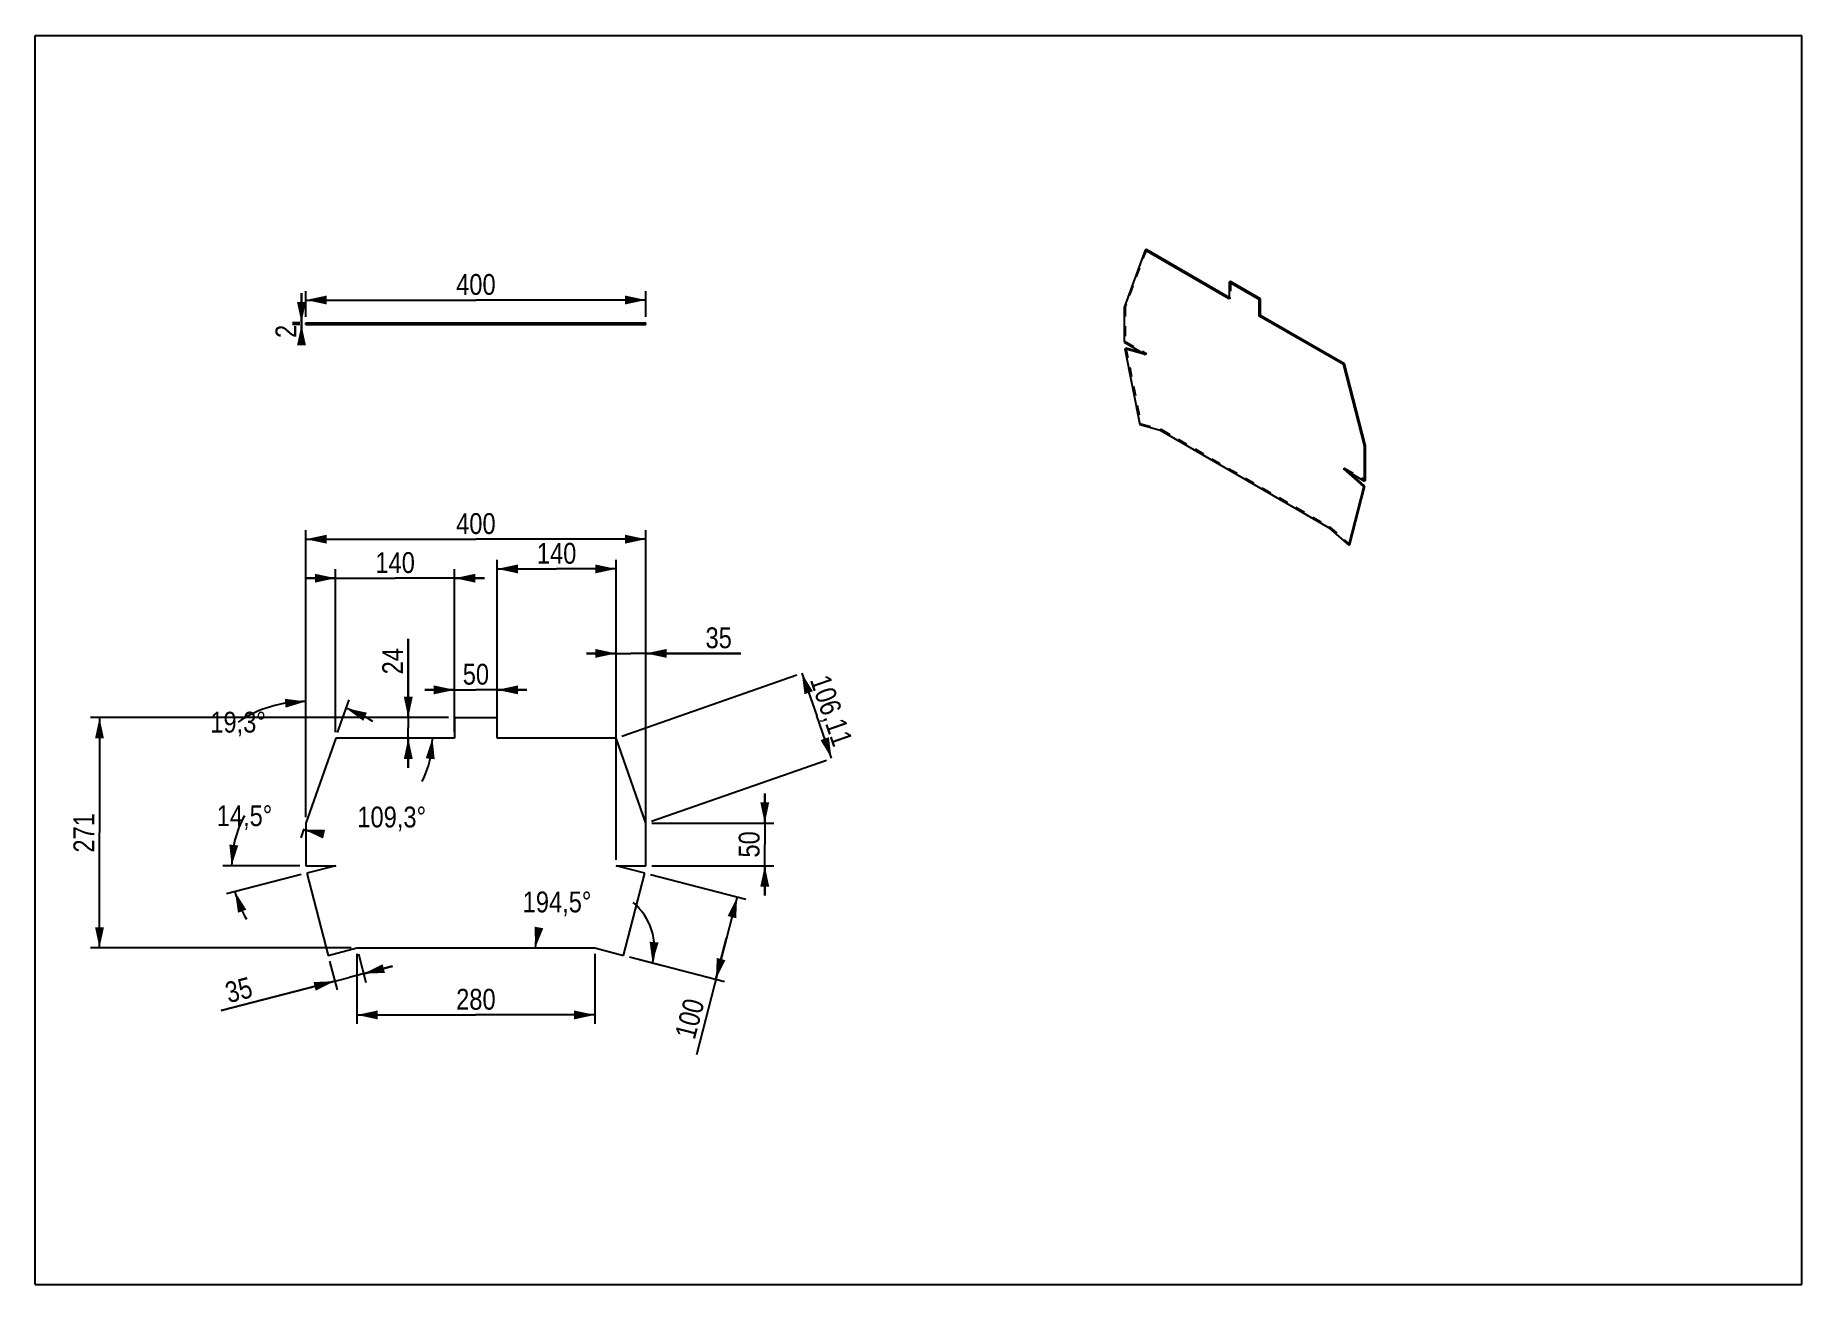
# Model space of a CAD drawing. Header units: millimetres. Extents: x 0 to 297, y 0 to 210.
import ezdxf

# ---------------------------------------------------------------- set-up
doc = ezdxf.new("R2010")
doc.units = ezdxf.units.MM
doc.header["$LTSCALE"] = 16.335
doc.linetypes.add('HIDDEN', pattern=[0.2, 0.1, -0.1])
doc.layers.get('0').update_dxf_attribs({"linetype": 'CONTINUOUS'})
doc.layers.add('DEFAULT_2', color=8, linetype='HIDDEN')
doc.styles.get("Standard").update_dxf_attribs({"font": 'txt', "width": 0.85})
doc.dimstyles.new('DIMSTYLE_1', dxfattribs={"dimtxt": 3.5, "dimasz": 3.5, "dimexe": 1.5, "dimexo": 1, "dimgap": 0.875, "dimtad": 1, "dimlfac": 7, "dimtxsty": 'STANDARD', "dimblk": '_FILLED', "dimblk1": '_FILLED', "dimblk2": '_FILLED', "dimcen": 0.09, "dimadec": 0, "dimazin": 0, "dimtp": 0.01, "dimtm": 0.01, "dimtfac": 1, "dimtofl": 0, "dimtmove": 0, "dimatfit": 3, "dimldrblk": '_FILLED', "dimfxl": 1, "dimtolj": 1, "dimarcsym": 0})
doc.dimstyles.new('DIMSTYLE_2', dxfattribs={"dimtxt": 3.5, "dimasz": 3.5, "dimexe": 1.5, "dimexo": 1, "dimtad": 0, "dimtih": 1, "dimtoh": 1, "dimdec": 1, "dimlfac": 7, "dimtxsty": 'STANDARD', "dimblk": '_FILLED', "dimblk1": '_FILLED', "dimblk2": '_FILLED', "dimcen": 0.09, "dimadec": 0, "dimazin": 0, "dimtp": 0.5, "dimtm": 0.5, "dimtfac": 1, "dimtdec": 1, "dimtofl": 0, "dimtmove": 0, "dimatfit": 3, "dimldrblk": '_FILLED', "dimfxl": 1, "dimtolj": 1, "dimarcsym": 0})

# ---------------------------------------------------------------- blocks, each defined once
blk = doc.blocks.new('_FILLED')
at = {"color": 0, "linetype": 'BYBLOCK'}
blk.add_solid([(0, 0), (-1, 0.214), (-1, -0.214)], dxfattribs=at)
blk = doc.blocks.new('*D0')
at = {"color": 2, "linetype": 'CONTINUOUS'}
for p, q in [((77.65, 92.88), (77.65, 121.81)), ((97.65, 92.88), (97.65, 121.81)), ((77.65, 120.31), (87.65, 120.31)), ((97.65, 120.31), (87.65, 120.31))]:
    blk.add_line(p, q, dxfattribs=at)
at = {"color": 2, "linetype": 'CONTINUOUS', "xscale": 3.5, "yscale": 3.5, "zscale": 3.5, "rotation": 180}
blk.add_blockref('_FILLED', (77.65, 120.31), dxfattribs=at)
at = {"color": 2, "linetype": 'CONTINUOUS', "xscale": 3.5, "yscale": 3.5, "zscale": 3.5}
blk.add_blockref('_FILLED', (97.65, 120.31), dxfattribs=at)
at = {"color": 2, "linetype": 'CONTINUOUS', "insert": (87.65, 124.68), "char_height": 3.5, "width": 8.925, "attachment_point": 2, "line_spacing_factor": 0.9}
blk.add_mtext('140', dxfattribs=at)
blk = doc.blocks.new('*D1')
at = {"color": 2, "linetype": 'CONTINUOUS'}
for p, q in [((54.08, 55.59), (54.08, 43.84)), ((94.08, 55.59), (94.08, 43.84)), ((54.08, 45.34), (74.08, 45.34)), ((94.08, 45.34), (74.08, 45.34))]:
    blk.add_line(p, q, dxfattribs=at)
at = {"color": 2, "linetype": 'CONTINUOUS', "xscale": 3.5, "yscale": 3.5, "zscale": 3.5, "rotation": 180}
blk.add_blockref('_FILLED', (54.08, 45.34), dxfattribs=at)
at = {"color": 2, "linetype": 'CONTINUOUS', "xscale": 3.5, "yscale": 3.5, "zscale": 3.5}
blk.add_blockref('_FILLED', (94.08, 45.34), dxfattribs=at)
at = {"color": 2, "linetype": 'CONTINUOUS', "insert": (74.08, 49.72), "char_height": 3.5, "width": 8.925, "attachment_point": 2, "line_spacing_factor": 0.9}
blk.add_mtext('280', dxfattribs=at)
blk = doc.blocks.new('*D2')
at = {"color": 2, "linetype": 'CONTINUOUS'}
for p, q in [((70.5, 96.31), (70.5, 101.48)), ((77.65, 96.31), (77.65, 101.48)), ((70.5, 99.98), (65.5, 99.98)), ((65.5, 99.98), (74.08, 99.98)), ((82.65, 99.98), (74.08, 99.98)), ((77.65, 99.98), (82.65, 99.98))]:
    blk.add_line(p, q, dxfattribs=at)
at = {"color": 2, "linetype": 'CONTINUOUS', "xscale": 3.5, "yscale": 3.5, "zscale": 3.5}
blk.add_blockref('_FILLED', (70.5, 99.98), dxfattribs=at)
at = {"color": 2, "linetype": 'CONTINUOUS', "xscale": 3.5, "yscale": 3.5, "zscale": 3.5, "rotation": 180}
blk.add_blockref('_FILLED', (77.65, 99.98), dxfattribs=at)
at = {"color": 2, "linetype": 'CONTINUOUS', "insert": (74.08, 104.36), "char_height": 3.5, "width": 5.95, "attachment_point": 2, "line_spacing_factor": 0.9}
blk.add_mtext('50', dxfattribs=at)
blk = doc.blocks.new('*D3')
at = {"color": 2, "linetype": 'CONTINUOUS'}
for p, q in [((122.65, 77.57), (122.65, 82.57)), ((122.65, 82.57), (122.65, 74)), ((103.65, 77.57), (124.15, 77.57)), ((122.65, 65.42), (122.65, 74)), ((103.65, 70.42), (124.15, 70.42)), ((122.65, 70.42), (122.65, 65.42))]:
    blk.add_line(p, q, dxfattribs=at)
at = {"color": 2, "linetype": 'CONTINUOUS', "xscale": 3.5, "yscale": 3.5, "zscale": 3.5}
for p, rotation in [((122.65, 77.57), 270), ((122.65, 70.42), 90)]:
    blk.add_blockref('_FILLED', p, dxfattribs=dict(at, rotation=rotation))
at = {"color": 2, "linetype": 'CONTINUOUS', "insert": (118.27, 74), "char_height": 3.5, "width": 5.95, "attachment_point": 2, "rotation": 90, "line_spacing_factor": 0.9}
blk.add_mtext('50', dxfattribs=at)
blk = doc.blocks.new('*D4')
at = {"color": 2, "linetype": 'CONTINUOUS'}
for p, q in [((97.65, 71.42), (97.65, 107.61)), ((102.65, 71.42), (102.65, 107.61)), ((97.65, 106.11), (92.65, 106.11)), ((92.65, 106.11), (100.15, 106.11)), ((118.64, 106.11), (100.15, 106.11)), ((102.65, 106.11), (118.64, 106.11))]:
    blk.add_line(p, q, dxfattribs=at)
at = {"color": 2, "linetype": 'CONTINUOUS', "xscale": 3.5, "yscale": 3.5, "zscale": 3.5}
blk.add_blockref('_FILLED', (97.65, 106.11), dxfattribs=at)
at = {"color": 2, "linetype": 'CONTINUOUS', "xscale": 3.5, "yscale": 3.5, "zscale": 3.5, "rotation": 180}
blk.add_blockref('_FILLED', (102.65, 106.11), dxfattribs=at)
at = {"color": 2, "linetype": 'CONTINUOUS', "insert": (112.69, 110.48), "char_height": 3.5, "width": 5.95, "attachment_point": 1, "line_spacing_factor": 0.9}
blk.add_mtext('35', dxfattribs=at)
blk = doc.blocks.new('*D5')
at = {"color": 2, "linetype": 'CONTINUOUS'}
for p, q in [((45.5, 78.57), (45.5, 126.81)), ((45.5, 125.31), (74.08, 125.31)), ((102.65, 125.31), (74.08, 125.31)), ((102.65, 78.57), (102.65, 126.81))]:
    blk.add_line(p, q, dxfattribs=at)
at = {"color": 2, "linetype": 'CONTINUOUS', "xscale": 3.5, "yscale": 3.5, "zscale": 3.5, "rotation": 180}
blk.add_blockref('_FILLED', (45.5, 125.31), dxfattribs=at)
at = {"color": 2, "linetype": 'CONTINUOUS', "xscale": 3.5, "yscale": 3.5, "zscale": 3.5}
blk.add_blockref('_FILLED', (102.65, 125.31), dxfattribs=at)
at = {"color": 2, "linetype": 'CONTINUOUS', "insert": (74.08, 129.68), "char_height": 3.5, "width": 8.925, "attachment_point": 2, "line_spacing_factor": 0.9}
blk.add_mtext('400', dxfattribs=at)
blk = doc.blocks.new('*D6')
at = {"color": 2, "linetype": 'CONTINUOUS'}
for p, q in [((45.5, 162.67), (45.5, 167.01)), ((102.65, 162.67), (102.65, 167.01)), ((45.5, 165.51), (74.08, 165.51)), ((102.65, 165.51), (74.08, 165.51))]:
    blk.add_line(p, q, dxfattribs=at)
at = {"color": 2, "linetype": 'CONTINUOUS', "xscale": 3.5, "yscale": 3.5, "zscale": 3.5, "rotation": 180}
blk.add_blockref('_FILLED', (45.5, 165.51), dxfattribs=at)
at = {"color": 2, "linetype": 'CONTINUOUS', "xscale": 3.5, "yscale": 3.5, "zscale": 3.5}
blk.add_blockref('_FILLED', (102.65, 165.51), dxfattribs=at)
at = {"color": 2, "linetype": 'CONTINUOUS', "insert": (74.08, 169.88), "char_height": 3.5, "width": 8.925, "attachment_point": 2, "line_spacing_factor": 0.9}
blk.add_mtext('400', dxfattribs=at)
blk = doc.blocks.new('*D7')
at = {"color": 2, "linetype": 'CONTINUOUS'}
for p, q in [((44.75, 161.67), (44.75, 166.67)), ((44.75, 166.67), (44.75, 161.52)), ((44.5, 161.67), (43.25, 161.67)), ((44.5, 161.38), (43.25, 161.38)), ((44.75, 158.37), (44.75, 161.52)), ((44.75, 161.38), (44.75, 158.37))]:
    blk.add_line(p, q, dxfattribs=at)
at = {"color": 2, "linetype": 'CONTINUOUS', "xscale": 3.5, "yscale": 3.5, "zscale": 3.5}
for p, rotation in [((44.75, 161.67), 270), ((44.75, 161.38), 90)]:
    blk.add_blockref('_FILLED', p, dxfattribs=dict(at, rotation=rotation))
at = {"color": 2, "linetype": 'CONTINUOUS', "insert": (40.38, 161.34), "char_height": 3.5, "width": 2.975, "attachment_point": 3, "rotation": 90, "line_spacing_factor": 0.9}
blk.add_mtext('2', dxfattribs=at)
blk = doc.blocks.new('*D8')
at = {"color": 2, "linetype": 'CONTINUOUS'}
for p, q in [((103.46, 68.92), (119.45, 64.79)), ((118, 65.17), (116.22, 58.25)), ((116.22, 58.25), (111.15, 38.63)), ((114.43, 51.34), (116.22, 58.25)), ((99.89, 55.09), (115.88, 50.96))]:
    blk.add_line(p, q, dxfattribs=at)
at = {"color": 2, "linetype": 'CONTINUOUS', "xscale": 3.5, "yscale": 3.5, "zscale": 3.5}
for p, rotation in [((118, 65.17), 75.5224878141), ((114.43, 51.34), 255.5224878141)]:
    blk.add_blockref('_FILLED', p, dxfattribs=dict(at, rotation=rotation))
at = {"color": 2, "linetype": 'CONTINUOUS', "insert": (109.14, 48.36), "char_height": 3.5, "width": 8.925, "attachment_point": 3, "rotation": 75.5225, "line_spacing_factor": 0.9}
blk.add_mtext('100', dxfattribs=at)
blk = doc.blocks.new('*D9')
at = {"color": 2, "linetype": 'CONTINUOUS'}
for p, q in [((50.5, 92.88), (50.5, 120.25)), ((70.5, 92.88), (70.5, 120.25)), ((50.5, 118.75), (45.5, 118.75)), ((45.5, 118.75), (60.5, 118.75)), ((75.5, 118.75), (60.5, 118.75)), ((70.5, 118.75), (75.5, 118.75))]:
    blk.add_line(p, q, dxfattribs=at)
at = {"color": 2, "linetype": 'CONTINUOUS', "xscale": 3.5, "yscale": 3.5, "zscale": 3.5}
blk.add_blockref('_FILLED', (50.5, 118.75), dxfattribs=at)
at = {"color": 2, "linetype": 'CONTINUOUS', "xscale": 3.5, "yscale": 3.5, "zscale": 3.5, "rotation": 180}
blk.add_blockref('_FILLED', (70.5, 118.75), dxfattribs=at)
at = {"color": 2, "linetype": 'CONTINUOUS', "insert": (60.5, 123.12), "char_height": 3.5, "width": 8.925, "attachment_point": 2, "line_spacing_factor": 0.9}
blk.add_mtext('140', dxfattribs=at)
blk = doc.blocks.new('*D10')
at = {"color": 2, "linetype": 'CONTINUOUS'}
for p, q in [((62.71, 95.31), (62.71, 108.53)), ((62.71, 108.53), (62.71, 93.59)), ((69.5, 95.31), (61.21, 95.31)), ((62.71, 86.88), (62.71, 93.59)), ((69.5, 91.88), (61.21, 91.88)), ((62.71, 91.88), (62.71, 86.88))]:
    blk.add_line(p, q, dxfattribs=at)
at = {"color": 2, "linetype": 'CONTINUOUS', "xscale": 3.5, "yscale": 3.5, "zscale": 3.5}
for p, rotation in [((62.71, 95.31), 270), ((62.71, 91.88), 90)]:
    blk.add_blockref('_FILLED', p, dxfattribs=dict(at, rotation=rotation))
at = {"color": 2, "linetype": 'CONTINUOUS', "insert": (58.33, 102.58), "char_height": 3.5, "width": 5.95, "attachment_point": 1, "rotation": 90, "line_spacing_factor": 0.9}
blk.add_mtext('24', dxfattribs=at)
blk = doc.blocks.new('*D11')
at = {"color": 2, "linetype": 'CONTINUOUS'}
for p, q in [((45.5, 78.57), (45.5, 99.53)), ((50.83, 92.82), (52.75, 98.3))]:
    blk.add_line(p, q, dxfattribs=at)
for start, end in [(90, 123.9114), (56.7436, 70.7412)]:
    blk.add_arc((45.5, 77.57), 20.47, start, end, dxfattribs=at)
for points in [[(42.08, 96.99), (45.5, 98.03), (41.95, 98.48)], [(55.75, 96.14), (52.25, 96.89), (55.14, 94.77)]]:
    blk.add_solid(points, dxfattribs=at)
at = {"color": 2, "linetype": 'CONTINUOUS', "insert": (34.09, 96.3), "char_height": 3.5, "width": 14.2333, "attachment_point": 2, "line_spacing_factor": 0.9}
blk.add_mtext('19,3\\Fgdt;{\\Fgdt;~}', dxfattribs=at)
blk = doc.blocks.new('*D12')
at = {"color": 2, "linetype": 'CONTINUOUS'}
for p, q in [((49.48, 54.37), (50.73, 49.55)), ((60.04, 53.51), (52.77, 51.63)), ((54.33, 55.62), (55.57, 50.8)), ((55.2, 52.26), (60.04, 53.51)), ((31.24, 46.07), (52.77, 51.63)), ((50.35, 51.01), (31.24, 46.07))]:
    blk.add_line(p, q, dxfattribs=at)
at = {"color": 2, "linetype": 'CONTINUOUS', "xscale": 3.5, "yscale": 3.5, "zscale": 3.5}
for p, rotation in [((55.2, 52.26), 194.4775121859), ((50.35, 51.01), 14.4775121859)]:
    blk.add_blockref('_FILLED', p, dxfattribs=dict(at, rotation=rotation))
at = {"color": 2, "linetype": 'CONTINUOUS', "insert": (35.9, 51.79), "char_height": 3.5, "width": 5.95, "attachment_point": 3, "rotation": 14.4775, "line_spacing_factor": 0.9}
blk.add_mtext('35', dxfattribs=at)
blk = doc.blocks.new('*D13')
at = {"color": 2, "linetype": 'CONTINUOUS'}
for p, q in [((44.5, 70.42), (31.52, 70.42)), ((44.69, 68.92), (32.12, 65.68))]:
    blk.add_line(p, q, dxfattribs=at)
for start, end in [(151.2831, 180), (194.4775, 210.8582)]:
    blk.add_arc((50.5, 70.42), 17.49, start, end, dxfattribs=at)
for points in [[(32.62, 73.98), (33.02, 70.42), (34.11, 73.83)], [(35.48, 63.03), (33.57, 66.05), (34.08, 62.51)]]:
    blk.add_solid(points, dxfattribs=at)
at = {"color": 2, "linetype": 'CONTINUOUS', "insert": (35.17, 80.58), "char_height": 3.5, "width": 14.2333, "attachment_point": 2, "line_spacing_factor": 0.9}
blk.add_mtext('14,5\\Fgdt;{\\Fgdt;~}', dxfattribs=at)
blk = doc.blocks.new('*D14')
at = {"color": 2, "linetype": 'CONTINUOUS'}
blk.add_line((99.89, 55.09), (105.22, 53.71), dxfattribs=at)
for start, end in [(345.5225, 49.8884), (169.7081, 180)]:
    blk.add_arc((94.08, 56.59), 10.01, start, end, dxfattribs=at)
for points in [[(83.93, 60.17), (84.06, 56.59), (85.41, 59.91)], [(103.29, 57.64), (103.77, 54.09), (104.79, 57.52)]]:
    blk.add_solid(points, dxfattribs=at)
at = {"color": 2, "linetype": 'CONTINUOUS', "insert": (87.72, 66.08), "char_height": 3.5, "width": 17.2083, "attachment_point": 2, "line_spacing_factor": 0.9}
blk.add_mtext('194,5\\Fgdt;{\\Fgdt;~}', dxfattribs=at)
blk = doc.blocks.new('*D15')
at = {"color": 2, "linetype": 'CONTINUOUS'}
blk.add_line((45.17, 76.62), (44.64, 75.1), dxfattribs=at)
for start, end in [(333.2711, 360), (250.7412, 257.9942)]:
    blk.add_arc((50.5, 91.88), 16.27, start, end, dxfattribs=at)
for points in [[(67.15, 88.32), (66.78, 91.88), (65.65, 88.48)], [(48.72, 76.45), (45.14, 76.52), (48.38, 74.99)]]:
    blk.add_solid(points, dxfattribs=at)
at = {"color": 2, "linetype": 'CONTINUOUS', "insert": (59.92, 80.36), "char_height": 3.5, "width": 17.2083, "attachment_point": 2, "line_spacing_factor": 0.9}
blk.add_mtext('109,3\\Fgdt;{\\Fgdt;~}', dxfattribs=at)
blk = doc.blocks.new('*D16')
at = {"color": 2, "linetype": 'CONTINUOUS'}
for p, q in [((98.59, 92.21), (128.05, 102.5)), ((128.88, 102.79), (131.38, 95.63)), ((133.88, 88.48), (131.38, 95.63)), ((103.59, 77.9), (133.05, 88.19))]:
    blk.add_line(p, q, dxfattribs=at)
at = {"color": 2, "linetype": 'CONTINUOUS', "xscale": 3.5, "yscale": 3.5, "zscale": 3.5}
for p, rotation in [((128.88, 102.79), 109.2587568948), ((133.88, 88.48), 289.2587568948)]:
    blk.add_blockref('_FILLED', p, dxfattribs=dict(at, rotation=rotation))
at = {"color": 2, "linetype": 'CONTINUOUS', "insert": (135.51, 97.08), "char_height": 3.5, "width": 17.85, "attachment_point": 2, "rotation": 289.2588, "line_spacing_factor": 0.9}
blk.add_mtext('106,11', dxfattribs=at)
blk = doc.blocks.new('*D17')
at = {"color": 2, "linetype": 'CONTINUOUS'}
for p, q in [((69.5, 95.31), (9.29, 95.31)), ((10.79, 95.31), (10.79, 75.95)), ((10.79, 56.59), (10.79, 75.95)), ((53.08, 56.59), (9.29, 56.59))]:
    blk.add_line(p, q, dxfattribs=at)
at = {"color": 2, "linetype": 'CONTINUOUS', "xscale": 3.5, "yscale": 3.5, "zscale": 3.5}
for p, rotation in [((10.79, 95.31), 90), ((10.79, 56.59), 270)]:
    blk.add_blockref('_FILLED', p, dxfattribs=dict(at, rotation=rotation))
at = {"color": 2, "linetype": 'CONTINUOUS', "insert": (6.41, 75.95), "char_height": 3.5, "width": 8.925, "attachment_point": 2, "rotation": 90, "line_spacing_factor": 0.9}
blk.add_mtext('271', dxfattribs=at)

msp = doc.modelspace()

# ---------------------------------------------------------------- linework, layer by layer
at = {"color": 7, "linetype": 'CONTINUOUS'}
for p, q in [((0, 0), (0, 210)), ((0, 210), (297, 210)), ((297, 0), (297, 210)), ((186.6071, 173.8887), (183.0715, 164.2451)), ((186.8091, 174.0054), (186.6071, 173.8887)), ((200.7493, 165.7239), (186.6071, 173.8887)), ((200.7493, 165.9572), (186.8091, 174.0054)), ((200.9513, 168.64), (200.7493, 168.5233)), ((200.7493, 168.5233), (200.7493, 165.7239)), ((205.8001, 165.6073), (200.7493, 168.5233)), ((206.0021, 165.724), (200.9513, 168.64)), ((183.0715, 164.2451), (183.0715, 158.413)), ((206.0021, 165.724), (205.8001, 165.6073)), ((205.8001, 162.8079), (205.8001, 165.6073)), ((206.0021, 162.9245), (206.0021, 165.724)), ((45.5041, 161.382), (45.5041, 161.6678)), ((45.5041, 161.6678), (102.647, 161.6678)), ((45.5041, 161.382), (102.647, 161.382)), ((45.6629, 161.382), (45.6629, 161.6678)), ((49.2343, 161.382), (49.2343, 161.6678)), ((54.0755, 161.382), (54.0755, 161.6678)), ((94.0755, 161.382), (94.0755, 161.6678)), ((98.9168, 161.382), (98.9168, 161.6678)), ((102.4882, 161.382), (102.4882, 161.6678)), ((102.647, 161.382), (102.647, 161.6678)), ((206.0021, 162.9245), (205.8001, 162.8079)), ((219.9423, 154.6431), (205.8001, 162.8079)), ((220.1443, 154.7597), (206.0021, 162.9245)), ((183.0715, 158.413), (186.6071, 156.3718)), ((183.3858, 157.4442), (183.1838, 157.3275)), ((186.0267, 156.7069), (183.3858, 157.4442)), ((183.1838, 157.3275), (185.7092, 144.5756)), ((186.6071, 156.3718), (183.1838, 157.3275)), ((220.1443, 154.7597), (219.9423, 154.6431)), ((223.4778, 140.9171), (219.9423, 154.6431)), ((223.6798, 141.0337), (220.1443, 154.7597)), ((185.7092, 144.5756), (189.1325, 143.6198)), ((189.1325, 143.6198), (217.4169, 127.2902)), ((223.6798, 141.0337), (223.4778, 140.9171)), ((223.4778, 135.0849), (223.4778, 140.9171)), ((223.6798, 135.2016), (223.6798, 141.0337)), ((219.9423, 137.1261), (223.4778, 135.0849)), ((223.3655, 134.1291), (219.9423, 137.1261)), ((220.8401, 124.2932), (223.3655, 134.1291)), ((223.5676, 134.2458), (220.9267, 136.5578)), ((221.0422, 124.4098), (223.5676, 134.2458)), ((223.5676, 134.2458), (223.3655, 134.1291)), ((223.6798, 135.2016), (223.4778, 135.0849)), ((217.4169, 127.2902), (220.8401, 124.2932)), ((221.0422, 124.4098), (220.8401, 124.2932)), ((70.5041, 95.3066), (70.5041, 91.878)), ((77.647, 95.3066), (70.5041, 95.3066)), ((77.647, 91.878), (77.647, 95.3066)), ((50.5041, 91.878), (45.5041, 77.5672)), ((70.5041, 91.878), (50.5041, 91.878)), ((97.647, 91.878), (77.647, 91.878)), ((102.647, 77.5672), (97.647, 91.878)), ((45.5041, 77.5672), (45.5041, 70.4244)), ((102.647, 70.4244), (102.647, 77.5672)), ((45.5041, 70.4244), (50.5041, 70.4244)), ((50.5041, 70.4244), (45.6629, 69.1744)), ((45.6629, 69.1744), (49.2343, 55.3423)), ((97.647, 70.4244), (102.647, 70.4244)), ((102.4882, 69.1744), (97.647, 70.4244)), ((98.9168, 55.3423), (102.4882, 69.1744)), ((49.2343, 55.3423), (54.0755, 56.5923)), ((54.0755, 56.5923), (94.0755, 56.5923)), ((94.0755, 56.5923), (98.9168, 55.3423)), ((0, 0), (297, 0))]:
    msp.add_line(p, q, dxfattribs=at)
at = {"layer": 'DEFAULT_2', "color": 8, "linetype": 'HIDDEN'}
for p, q in [((186.8091, 174.0054), (183.2736, 164.3618)), ((200.9513, 168.64), (200.9513, 165.8405)), ((183.2736, 164.3618), (183.0715, 164.2451)), ((183.2736, 164.3618), (183.2736, 158.5296)), ((200.9513, 165.8405), (200.7493, 165.9572)), ((200.9513, 165.8405), (200.7493, 165.7239)), ((50.5041, 161.382), (50.5041, 161.6678)), ((70.5041, 161.382), (70.5041, 161.6678)), ((77.647, 161.382), (77.647, 161.6678)), ((97.647, 161.382), (97.647, 161.6678)), ((183.2736, 158.5296), (183.0715, 158.413)), ((183.2736, 158.5296), (186.8091, 156.4884)), ((183.3858, 157.4442), (185.9112, 144.6922)), ((186.8091, 156.4884), (186.0267, 156.7069)), ((186.8091, 156.4884), (186.6071, 156.3718)), ((185.9112, 144.6922), (185.7092, 144.5756)), ((185.9112, 144.6922), (189.3345, 143.7365)), ((189.3345, 143.7365), (189.1325, 143.6198)), ((189.3345, 143.7365), (217.6189, 127.4068)), ((220.1443, 137.2428), (219.9423, 137.1261)), ((220.1443, 137.2428), (223.6798, 135.2016)), ((220.9267, 136.5578), (220.1443, 137.2428)), ((217.6189, 127.4068), (217.4169, 127.2902)), ((217.6189, 127.4068), (221.0422, 124.4098))]:
    msp.add_line(p, q, dxfattribs=at)

# ---------------------------------------------------------------- dimensions: what is measured, and where the dimension line sits
at = {"color": 2, "linetype": 'CONTINUOUS'}
for base, p1, p2, picture, middle in [((102.647, 165.5092), (45.5041, 161.6678), (102.647, 161.6678), '*D6', (74.0755, 165.5092)), ((97.647, 120.3066), (77.647, 91.878), (97.647, 91.878), '*D0', (88.0188, 120.3066)), ((77.647, 99.9849), (70.5041, 95.3066), (77.647, 95.3066), '*D2', (74.0755, 99.9849))]:
    dim = msp.add_linear_dim(base=base, p1=p1, p2=p2, dimstyle='DIMSTYLE_1', dxfattribs=at)
    dim.commit()
    dim.dimension.update_dxf_attribs({"geometry": picture, "text_midpoint": middle, "dimtype": 160})
for base, p1, p2, angle, picture, middle in [((44.7512, 161.6678), (42.2512, 161.382), (42.2512, 161.6678), 90, '*D7', (44.7512, 159.8544)), ((45.5041, 125.3066), (102.647, 77.5672), (45.5041, 77.5672), 180, '*D5', (74.0755, 125.3066)), ((50.5041, 118.7484), (70.5041, 91.878), (50.5041, 91.878), 180, '*D9', (60.876, 118.7484)), ((97.647, 106.1064), (102.647, 70.4244), (97.647, 70.4244), 180, '*D4', (115.7581, 106.1064)), ((62.7075, 91.878), (70.5041, 95.3066), (70.5041, 91.878), 270, '*D10', (62.7075, 105.6431)), ((128.8776, 102.7896), (102.647, 77.5672), (97.647, 91.878), 109.258757, '*D16', (131.3776, 95.6342)), ((10.787, 56.5923), (70.5041, 95.3066), (54.0755, 56.5923), 270, '*D17', (10.787, 75.5775)), ((122.647, 70.4244), (102.647, 77.5672), (102.647, 70.4244), 270, '*D3', (122.647, 73.9958)), ((118.0017, 65.1688), (98.9168, 55.3423), (102.4882, 69.1744), 75.522488, '*D8', (112.3576, 43.3093)), ((55.195, 52.2565), (49.2343, 55.3423), (54.0755, 56.5923), 14.477512, '*D12', (34.2065, 46.8372)), ((54.0755, 45.3423), (94.0755, 56.5923), (54.0755, 56.5923), 180, '*D1', (74.0755, 45.3423))]:
    dim = msp.add_linear_dim(base=base, p1=p1, p2=p2, angle=angle, dimstyle='DIMSTYLE_1', dxfattribs=at)
    dim.commit()
    dim.dimension.update_dxf_attribs({"geometry": picture, "text_midpoint": middle, "dimtype": 160})
for base, line1, line2, picture, middle in [((48.9276, 97.7451), ((50.4366, 91.6848), (50.5041, 91.878)), ((45.5041, 77.3626), (45.5041, 77.5672)), '*D11', (34.0858, 94.5521)), ((59.9235, 78.6093), ((45.5578, 77.7208), (45.5041, 77.5672)), ((65.6136, 91.878), (65.7763, 91.878)), '*D15', (59.9235, 78.6093)), ((33.1547, 68.2207), ((45.679, 70.4244), (45.5041, 70.4244)), ((45.8322, 69.2181), (45.6629, 69.1744)), '*D13', (35.1664, 78.8274))]:
    dim = msp.add_angular_dim_2l(base=base, line1=line1, line2=line2, dimstyle='DIMSTYLE_2', dxfattribs=at)
    dim.commit()
    dim.dimension.update_dxf_attribs({"geometry": picture, "text_midpoint": middle, "dimtype": 162})
dim = msp.add_angular_dim_3p(base=(95.3372, 66.5252), center=(94.0755, 56.5923), p1=(99.885, 55.0923), p2=(84.0629, 56.5923), dimstyle='DIMSTYLE_2', dxfattribs=at)
dim.commit()
dim.dimension.update_dxf_attribs({"geometry": '*D14', "text_midpoint": (87.7223, 64.3312), "dimtype": 165})

doc.saveas('drawing.dxf')
